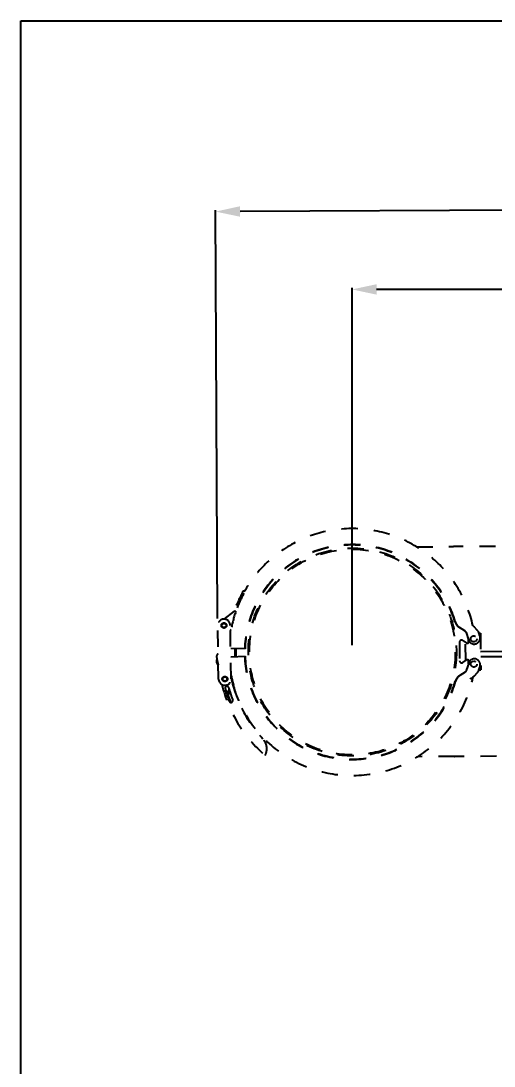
# Model space of a CAD drawing. Header units: millimetres. Extents: x 0 to 2800, y 0 to 1980.
# Drawn here: x 0 to 450, y 984 to 1980 of the extents above; entities that cross this region are included whole.
import ezdxf

# ---------------------------------------------------------------- set-up
doc = ezdxf.new("R2010")
doc.units = ezdxf.units.MM
doc.header["$LTSCALE"] = 154
doc.header["$PDMODE"] = 3
doc.header["$PDSIZE"] = 8
doc.linetypes.add('DOT', pattern=[0.2, 0.1, -0.1])
doc.layers.get('0').update_dxf_attribs({"linetype": 'CONTINUOUS'})
doc.layers.get('Defpoints').update_dxf_attribs({"linetype": 'CONTINUOUS'})
doc.styles.get("Standard").update_dxf_attribs({"font": 'msjhl.ttc'})
doc.dimstyles.new('DIMSTYLE_4', dxfattribs={"dimtxt": 23.333333, "dimasz": 23.333333, "dimexe": 1.5, "dimexo": 1, "dimgap": 0.875, "dimtad": 1, "dimdec": 0, "dimdsep": 46, "dimtxsty": 'Standard', "dimblk": '_FILLED', "dimblk1": '_FILLED', "dimblk2": '_FILLED', "dimcen": 0.09, "dimazin": 2, "dimtp": 0.01, "dimtm": 0.01, "dimtfac": 1, "dimtdec": 0, "dimtofl": 0, "dimtmove": 0, "dimatfit": 3, "dimldrblk": '_FILLED', "dimfxl": 1, "dimtolj": 1, "dimarcsym": 0})

# ---------------------------------------------------------------- blocks, each defined once
blk = doc.blocks.new('_FILLED')
at = {"color": 0, "linetype": 'ByBlock'}
blk.add_solid([(0, 0), (-1, 0.214), (-1, -0.214)], dxfattribs=at)
blk = doc.blocks.new('*D104')
at = {"color": 0, "linetype": 'Continuous', "lineweight": -2}
for p, q in [((315.23, 1385.38), (315.23, 1725.68)), ((785.35, 1724.18), (338.56, 1724.18)), ((808.68, 1383.77), (808.68, 1725.68))]:
    blk.add_line(p, q, dxfattribs=at)
at = {"layer": 'Defpoints', "color": 0}
for p in [(315.23, 1724.18), (315.23, 1384.38), (808.68, 1382.77)]:
    blk.add_point(p, dxfattribs=at)
at = {"color": 0, "linetype": 'ByBlock', "lineweight": -2, "xscale": 23.3333333333, "yscale": 23.3333333333, "zscale": 23.3333333333, "rotation": 180}
blk.add_blockref('_FILLED', (315.23, 1724.18), dxfattribs=at)
at = {"color": 0, "linetype": 'ByBlock', "lineweight": -2, "xscale": 23.3333333333, "yscale": 23.3333333333, "zscale": 23.3333333333}
blk.add_blockref('_FILLED', (808.68, 1724.18), dxfattribs=at)
at = {"color": 0, "insert": (561.12, 1756.17), "char_height": 23.333, "attachment_point": 2, "line_spacing_factor": 0.9}
blk.add_mtext('\\A1;493', dxfattribs=at)
blk = doc.blocks.new('*D105')
at = {"color": 0, "linetype": 'Continuous', "lineweight": -2}
for p, q in [((1131.11, 1803.11), (208.58, 1798.44)), ((1156.53, 1391.65), (1154.44, 1804.73)), ((187.21, 1410.6), (185.24, 1799.82))]:
    blk.add_line(p, q, dxfattribs=at)
at = {"layer": 'Defpoints', "color": 0}
for p in [(185.24, 1798.32), (187.21, 1409.6), (1156.54, 1390.65)]:
    blk.add_point(p, dxfattribs=at)
at = {"color": 0, "linetype": 'ByBlock', "lineweight": -2, "xscale": 23.3333333333, "yscale": 23.3333333333, "zscale": 23.3333333333}
for p, rotation in [((185.24, 1798.32), 180.2904615762), ((1154.44, 1803.23), 0.2904615762000063)]:
    blk.add_blockref('_FILLED', p, dxfattribs=dict(at, rotation=rotation))
at = {"color": 0, "insert": (669.75, 1832.76), "char_height": 23.333, "attachment_point": 2, "rotation": 0.29046, "line_spacing_factor": 0.9}
blk.add_mtext('\\A1;969', dxfattribs=at)

msp = doc.modelspace()

# ---------------------------------------------------------------- linework, layer by layer
at = {"linetype": 'Continuous'}
for p, q in [((0, 0), (0, 1980)), ((0, 1980), (2800, 1980)), ((437.5501, 1379.3376), (520.594, 1379.7678)), ((437.5754, 1374.3377), (520.6192, 1374.7647))]:
    msp.add_line(p, q, dxfattribs=at)
at = {"linetype": 'DOT'}
for p, q in [((314.8634, 1476.7169), (314.8575, 1477.714)), ((315.0345, 1476.7177), (315.0303, 1477.7149)), ((376.5183, 1479.0294), (411.7383, 1479.208)), ((482.5783, 1479.5671), (411.7413, 1479.208)), ((212.9074, 1436.6588), (211.6618, 1436.8306)), ((203.0933, 1417.818), (193.1963, 1409.9648)), ((204.4662, 1417.1993), (203.0933, 1417.818)), ((200.1352, 1353.1525), (199.2419, 1404.1447)), ((415.4298, 1403.9722), (415.4115, 1403.9931)), ((188.137, 1352.9423), (187.2437, 1403.9345)), ((199.9349, 1400.0832), (199.3142, 1400.0143)), ((415.4666, 1403.9305), (415.4482, 1403.9513)), ((415.5035, 1403.889), (415.485, 1403.9097)), ((415.5407, 1403.8477), (415.5221, 1403.8683)), ((415.578, 1403.8067), (415.5593, 1403.8272)), ((422.5529, 1398.8507), (415.578, 1403.8067)), ((422.5108, 1398.8364), (417.5303, 1402.1204)), ((423.383, 1398.266), (423.1792, 1398.2595)), ((423.7043, 1397.297), (426.0603, 1390.3466)), ((434.6228, 1399.1527), (430.9617, 1403.1686)), ((434.6523, 1399.1201), (434.6376, 1399.1364)), ((436.7693, 1394.2426), (435.725, 1397.3032)), ((435.8614, 1396.8293), (437.4365, 1396.8372)), ((437.4614, 1396.8374), (437.6388, 1361.8378)), ((417.3886, 1388.0216), (417.4777, 1370.4496)), ((420.5376, 1389.6687), (423.6168, 1387.5073)), ((423.3361, 1370.7658), (423.25, 1387.7648)), ((213.2756, 1381.7604), (199.6269, 1382.1678)), ((199.7682, 1374.0999), (213.3117, 1374.6415)), ((420.6432, 1368.8345), (423.7004, 1371.0271)), ((426.1608, 1368.1765), (423.8904, 1361.2485)), ((435.9228, 1361.4013), (436.9313, 1364.458)), ((415.3685, 1354.4907), (415.3495, 1354.4691)), ((415.4065, 1354.5338), (415.3874, 1354.5123)), ((415.4447, 1354.5767), (415.4255, 1354.5553)), ((415.4831, 1354.6194), (415.4638, 1354.5981)), ((415.5217, 1354.6618), (415.5024, 1354.6406)), ((422.7109, 1359.688), (417.7759, 1356.3618)), ((424.1329, 1360.2688), (423.3312, 1360.2451)), ((430.0111, 1354.2985), (430.1529, 1354.2992)), ((431.063, 1355.4396), (434.773, 1359.4641)), ((436.0642, 1361.8298), (437.614, 1361.8377)), ((202.3289, 1347.0505), (201.9825, 1346.4633)), ((427.9325, 1353.3055), (427.7661, 1353.2028)), ((195.7349, 1339.253), (198.2295, 1343.1933)), ((198.8281, 1341.1168), (196.9995, 1338.0173)), ((216.3297, 1314.0125), (216.9408, 1314.1573)), ((412.8288, 1279.211), (377.5794, 1279.0323)), ((483.5922, 1279.5698), (412.8257, 1279.211))]:
    msp.add_line(p, q, dxfattribs=at)
for points in [[(434.696, 1399.0708), (434.6815, 1399.0873), (434.6669, 1399.1037)], [(434.7533, 1399.004), (434.7391, 1399.0208), (434.7248, 1399.0375), (434.7104, 1399.0542)], [(435.6488, 1397.5114), (435.6577, 1397.4884), (435.6665, 1397.4654), (435.6752, 1397.4424), (435.6838, 1397.4193), (435.6922, 1397.3962), (435.7006, 1397.373), (435.7088, 1397.3498), (435.717, 1397.3265)], [(434.773, 1359.4641), (434.7948, 1359.4882), (434.8165, 1359.5124), (434.838, 1359.5368), (434.8594, 1359.5613), (434.8807, 1359.586), (434.9019, 1359.6108), (434.9229, 1359.6359), (434.9438, 1359.661)]]:
    msp.add_lwpolyline(points, dxfattribs=at)
for centre, radius in [((315.4458, 1378.7186), 99), ((315.4458, 1378.7186), 98), ((193.2428, 1404.0396), 2.5), ((193.2428, 1404.0396), 2), ((430.9679, 1391.3044), 2.9), ((431.0895, 1367.3041), 2.9), ((194.1361, 1353.0474), 2.5), ((194.1361, 1353.0474), 2)]:
    msp.add_circle(centre, radius, dxfattribs=at)
for centre, radius, start, end in [((315.2302, 1378.7175), 117.6, 12.3866185, 150.8292365), ((315.2302, 1378.7175), 102.3438, 16.4896775, 178.2904616), ((315.2302, 1378.7175), 102, 16.5836395, 178.2904616), ((315.2302, 1378.7175), 118.7583, 150.7029395, 160.7770723), ((315.2302, 1378.7175), 117.2583, 151.5017428, 160.7811545), ((315.2302, 1378.7175), 117.2583, 160.8416781, 169.5014349), ((193.2428, 1404.0396), 6, 1.0036683, 181.0036683), ((422.9883, 1410.8156), 10.4371, 196.6229725, 214.939726), ((423.3621, 1410.7269), 10.4264, 196.4921045, 203.3033272), ((423.3159, 1410.7077), 10.3764, 203.3067438, 210.1768276), ((423.2765, 1410.6861), 10.3314, 210.1833137, 212.4605399), ((422.8359, 1410.7262), 10.261, 215.017792, 217.330368), ((423.2451, 1410.6655), 10.2939, 212.4579402, 217.0228933), ((315.2302, 1378.7175), 117.6, 169.6475979, 169.7204665), ((423.134, 1411.1719), 10.7751, 222.0282159, 225.3988639), ((422.9207, 1410.9494), 10.4669, 225.3750294, 237.5521178), ((424.2261, 1411.6722), 11.69, 222.2867811, 223.6276641), ((423.7912, 1411.2541), 11.0867, 223.6141969, 226.4945138), ((420.724, 1396.294), 3.145, 25.6318345, 39.2720824), ((420.8042, 1396.3331), 3.0558, 20.9312616, 25.6212055), ((420.5224, 1396.2249), 3.3577, 18.702706, 20.9366772), ((431.0907, 1392.305), 6, 270.2904616, 18.8397986), ((430.8292, 1395.6199), 5.1776, 23.5064086, 27.7424487), ((430.9465, 1395.6707), 5.0497, 21.3773651, 23.5088505), ((419.3886, 1388.0317), 2, 54.9335713, 180.2904616), ((424.7659, 1389.1443), 2, 234.9335713, 354.4267883), ((315.4458, 1378.7186), 111, 4.6102241, 5.9998609), ((431.7428, 1392.2728), 6, 198.7254104, 264.0533977), ((188.2155, 1374.8171), 2, 104.4622471, 182.8317082), ((216.2593, 1376.2042), 30.078, 182.8317082, 198.9676539), ((315.4458, 1378.7186), 111.9021, 178.2943874, 182.2862512), ((315.4458, 1378.7186), 111, 178.2945526, 182.2864811), ((315.2302, 1378.7175), 102.3438, 182.2901764, 344.1021965), ((315.2302, 1378.7175), 102, 182.2901764, 344.0078394), ((192.1314, 1369.8921), 6, 160.1763737, 223.7363403), ((419.4776, 1370.4598), 2, 180.2904616, 305.6473518), ((424.866, 1369.4018), 2, 5.6518687, 125.6473518), ((315.4458, 1378.7186), 111, 354.1782932, 355.8991716), ((431.8625, 1366.308), 6, 90.2901764, 161.8552276), ((431.2334, 1366.3379), 6, 341.7408394, 84.2733298), ((316.5313, 1377.7239), 118.7583, 191.39992, 223.3913768), ((315.2302, 1378.7175), 117.2583, 191.219377, 195.6679684), ((315.2302, 1378.7175), 117.6, 195.8198212, 348.0162914), ((423.8489, 1347.4766), 10.7679, 136.0888493, 139.4337101), ((423.7343, 1347.5869), 10.6088, 132.6879724, 136.0890414), ((423.6021, 1347.7317), 10.4128, 125.7569975, 132.6933781), ((423.5196, 1347.8414), 10.2755, 125.0041312, 125.7407176), ((423.4986, 1347.8714), 10.2389, 123.9806199, 125.0043222), ((387.2075, 1420.18), 78.2945, 302.3378933, 302.702154), ((430.1506, 1338.903), 15.3962, 89.8399157, 89.9912203), ((430.9689, 1363.0773), 5.2309, 333.5534534, 335.5175182), ((431.1737, 1362.9841), 5.0058, 335.5160738, 337.5060648), ((431.1344, 1362.9995), 5.0481, 337.5153144, 341.7405549), ((194.1361, 1353.0474), 6, 181.0036683, 1.0036683), ((316.5313, 1377.7239), 128.7583, 193.4632094, 229.2734602), ((196.0919, 1344.3882), 1.7603, 8.2737441, 188.5807209), ((316.6814, 1376.1736), 122.9583, 194.8591939, 200.5292258), ((423.3092, 1347.7376), 10.4314, 147.9222652, 163.9829213), ((423.688, 1347.8265), 10.4275, 157.3865056, 164.0998305), ((423.6482, 1347.8425), 10.3846, 152.8679638, 157.3831656), ((423.5938, 1347.8713), 10.323, 144.8397751, 152.8666259), ((423.2024, 1347.7931), 10.3115, 145.5553091, 147.8680313), ((423.1609, 1347.8216), 10.2611, 143.2242049, 145.55572), ((423.5355, 1347.9113), 10.2523, 143.8688964, 144.8352026), ((444.105, 1326.7121), 31.1242, 120.9053933, 121.6654053), ((356.9485, 1468.1233), 134.9884, 301.7256716, 302.0344935), ((439.4599, 1334.5016), 22.0549, 119.398147, 120.9449205), ((367.0113, 1452.0632), 116.0362, 302.0287093, 302.3424761), ((316.6814, 1376.1736), 126.4583, 194.6804458, 200.5292258), ((315.1881, 1378.7168), 125, 199.0016957, 202.5902846), ((199.8929, 1332.4403), 1.75, 200.5292258, 20.5292258), ((211.0783, 1320.5439), 2, 57.7978525, 79.0478766), ((220.0588, 1286.5218), 14, 333.0004916, 43.3913768)]:
    msp.add_arc(centre, radius, start, end, dxfattribs=at)
for ratio, start_param, end_param in [(0.4386796, 6.2787839, 6.28405797), (0.40402623, 3.14064515, 3.14515814)]:
    msp.add_ellipse((412.2835, 1379.2095), major_axis=(-0.5069, 99.9987), ratio=ratio, start_param=start_param, end_param=end_param, dxfattribs=at)
for points in [[(414.6769, 1404.5038), (414.8197, 1404.3165), (414.9646, 1404.1276), (415.1393, 1403.9696)], [(415.4115, 1403.9931), (415.2783, 1404.1458), (415.1438, 1404.2997), (415.0364, 1404.4715)], [(417.5303, 1402.1204), (417.0423, 1402.4421), (416.5829, 1402.8106), (416.1589, 1403.2128)], [(422.5529, 1398.8507), (422.777, 1398.6915), (423.0179, 1398.5058), (423.1174, 1398.2496)], [(423.7028, 1397.3016), (423.5147, 1397.8563), (423.1389, 1398.3716), (422.671, 1398.7239)], [(430.0927, 1403.9435), (430.3965, 1403.702), (430.7001, 1403.4553), (430.9617, 1403.1686)], [(434.7533, 1399.004), (435.0057, 1398.7049), (435.2288, 1398.3776), (435.411, 1398.0312)], [(415.3495, 1354.4691), (415.2082, 1354.307), (415.0654, 1354.1435), (414.9531, 1353.9601)], [(415.2551, 1353.9564), (415.3857, 1354.1353), (415.5181, 1354.3156), (415.6773, 1354.4696)], [(417.5517, 1356.3637), (416.8108, 1355.8832), (416.12, 1355.3112), (415.5217, 1354.6618)], [(422.7109, 1359.688), (422.9411, 1359.8434), (423.196, 1360.0308), (423.2817, 1360.2949)], [(423.8904, 1361.2485), (423.7762, 1360.901), (423.597, 1360.5678), (423.3645, 1360.2854)], [(429.2957, 1354.0639), (429.4328, 1354.1288), (429.5722, 1354.1901), (429.7162, 1354.2377)], [(434.9437, 1359.6615), (435.2187, 1359.995), (435.4598, 1360.3606), (435.6523, 1360.7477)], [(428.6337, 1353.7164), (428.7676, 1353.7917), (428.9024, 1353.8654), (429.0388, 1353.9361)]]:
    msp.add_open_spline(points, degree=3, dxfattribs=at)
for points, knots in [([(431.063, 1355.4396), (430.9437, 1355.3105), (430.4512, 1354.8896), (429.9023, 1354.5493), (429.5079, 1354.2959)], [0, 0, 0, 0, 0.27272068, 1, 1, 1, 1]), ([(429.7162, 1354.2377), (429.7443, 1354.247), (429.7983, 1354.2636), (429.8532, 1354.2772), (429.8795, 1354.2827)], [0, 0, 0, 0, 0.52470531, 1, 1, 1, 1]), ([(429.8795, 1354.2827), (429.9025, 1354.2875), (429.9462, 1354.295), (429.9904, 1354.2984), (430.0111, 1354.2985)], [0, 0, 0, 0, 0.53190339, 1, 1, 1, 1]), ([(430.1936, 1354.2992), (430.2092, 1354.2991), (430.2328, 1354.2984), (430.2564, 1354.3012), (430.2644, 1354.301)], [0, 0, 0, 0, 0.66102719, 1, 1, 1, 1]), ([(429.0388, 1353.9361), (429.0823, 1353.9586), (429.1675, 1354.002), (429.2535, 1354.0439), (429.2957, 1354.0639)], [0, 0, 0, 0, 0.51166519, 1, 1, 1, 1])]:
    msp.add_open_spline(points, degree=3, knots=knots, dxfattribs=at)

# ---------------------------------------------------------------- dimensions: what is measured, and where the dimension line sits
at = {"linetype": 'Continuous'}
for base, p1, p2, angle, picture, middle in [((185.2444, 1798.3169), (1156.5361, 1390.6493), (187.215, 1409.6011), 180.2904616, '*D105', (669.9141, 1800.774)), ((315.2302, 1724.1801), (808.6813, 1382.7726), (315.2302, 1384.3842), 180, '*D104', (561.1175, 1724.1801))]:
    dim = msp.add_linear_dim(base=base, p1=p1, p2=p2, angle=angle, dimstyle='DIMSTYLE_4', dxfattribs=at)
    dim.commit()
    dim.dimension.update_dxf_attribs({"geometry": picture, "text_midpoint": middle, "dimtype": 160})

doc.saveas('drawing.dxf')
